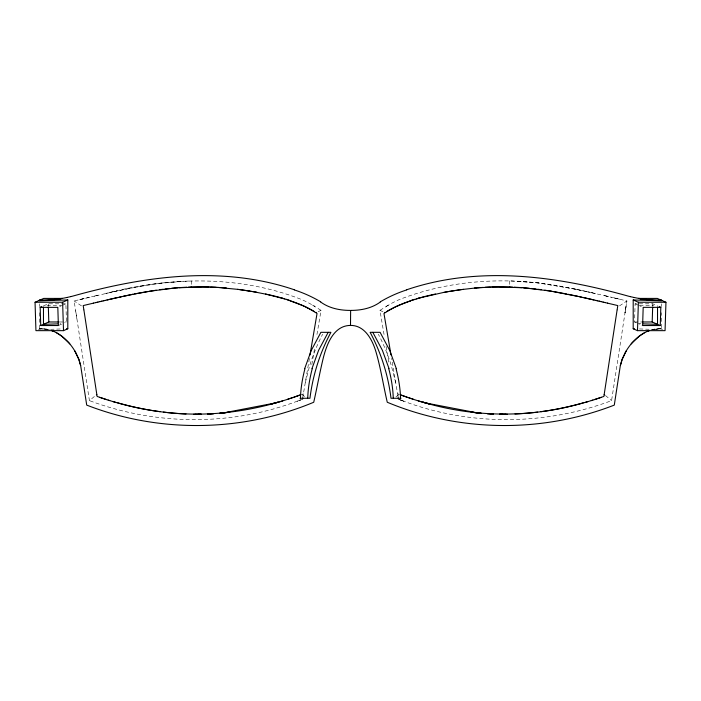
<?xml version="1.0" encoding="UTF-8"?>
<svg xmlns="http://www.w3.org/2000/svg" width="701" height="701" viewBox="0 0 701 701"><rect width="100%" height="100%" fill="white"/><g stroke="black" fill="none" stroke-linecap="round" stroke-linejoin="round"><path stroke-width="0.53" stroke-dasharray="3.5 2.63" d="M636.543 322.854L634.545 321.978L635.115 303.796L652.762 303.796L657.529 305.899M652.692 305.934L652.762 303.796M302.885 396.862L303.314 393.76M402.243 400.63C469.083 426.173 544.695 425.752 611.579 400.621L625.511 309.614M619.518 305.881L626.896 300.948L624.985 312.961L626.896 300.948L611.035 297.18M625.38 310.412L626.063 306.153M309.413 358.395L303.41 393.725L301.395 394.488M311.84 364.59L314.907 346.522M316.957 334.482L321.049 310.368L314.521 306.276M305.303 382.597L309.798 365.239A188.806 188.806 0 0 1 322.618 334.246M75.962 312.637L89.421 400.621L95.52 395.539M395.951 396.906L399.106 394.295M384.043 334.482L379.951 310.368L387.32 305.767M386.198 306.451L391.473 303.402A114.911 114.911 0 0 1 399.281 299.59C449.525 279.944 505.579 276.474 558.504 285.877M387.504 305.654L388.442 305.101M318.07 311.7L321.049 310.368M43.471 305.899L48.238 303.796L65.885 303.796L66.455 321.978L64.457 322.854M59.673 306.539L61.53 305.715M62.459 305.312L65.885 303.796M38.459 329.54L40.746 328.778A32.745 32.745 0 0 1 43.891 328.83L46.958 329.233A36.75 4.127 -1.8 0 1 47.694 329.382L61.522 328.953M58.385 325.536L62.459 323.739L60.084 323.809M300.711 399.903L299.993 400.175M297.522 401.086C230.988 426.199 155.885 425.577 89.421 400.621M80.729 299.38L86.495 298.004M76.856 318.499L74.104 300.948L89.965 297.18M79.572 299.651L98.061 295.27L93.435 296.365L94.591 296.085M95.748 295.813L123.989 289.452M650.712 330.066L658.379 328.769A4.565 0.517 1.8 0 1 660.587 328.787L661.691 328.83L661.691 312.742M113.054 291.826L105.685 293.5C169.598 276.588 239.567 275.029 301.719 299.59A114.911 114.911 0 0 1 309.527 303.393L314.337 306.162M113.974 291.616L141.62 286.026M124.874 289.268L127.538 288.716M128.432 288.532L155.517 283.826L183.171 281.189M653.91 329.452L661.122 328.804M639.478 328.953L653.306 329.382L657.109 328.83A32.745 32.745 0 0 1 660.254 328.778L661.691 328.83L653.893 329.26M142.496 285.877L162.457 282.941L189.962 280.926M654.936 329.084L654.042 329.233A36.75 4.127 1.8 0 0 653.306 329.382M39.309 312.742L39.309 328.83L40.456 328.787A4.565 0.517 -1.8 0 1 42.621 328.769L47.694 329.382M47.107 329.26L39.598 328.822M39.309 328.83L47.09 329.452M47.028 305.794L61.276 305.347M59.182 321.978L66.455 321.978M634.545 321.978L641.818 321.978M639.724 305.347L653.972 305.794M640.916 323.809L638.541 323.739L642.615 325.536M511.038 280.926L538.543 282.941L572.568 288.532M517.829 281.189L538.543 282.941L576.126 289.268M559.38 286.026L587.026 291.616M573.462 288.716L604.096 295.542M577.011 289.452L595.315 293.5L587.946 291.826M46.064 329.084L50.288 330.066M606.409 296.085L608.722 296.637M607.565 296.365L602.939 295.27L621.428 299.651M614.505 298.004L620.271 299.38M401.419 400.324L400.289 399.903M399.605 394.488L397.59 393.725L391.587 358.395M399.36 399.561L399.982 399.789M635.115 303.796L638.541 305.312M639.47 305.715L641.327 306.539M660.859 328.795L662.541 329.54M379.951 310.368L382.93 311.7M312.558 305.101L314.802 306.451L314.057 305.995M81.482 305.881L74.104 300.948M301.894 394.295L305.049 396.906M605.48 395.539L611.579 400.621M395.697 382.597L391.202 365.239A188.806 188.806 0 0 0 378.382 334.246M386.093 346.522L389.16 364.59M75.638 310.569L75.743 311.209M397.686 393.76L398.115 396.862M48.238 303.796L48.308 305.934M661.691 303.805L661.691 306.591M509.329 280.891L509.329 286.998M191.671 280.891L191.671 286.998M39.309 303.805L39.309 306.591M302.867 399.097L297.101 401.235L302.867 399.097M403.899 401.235L398.133 399.097L403.899 401.235"/><path stroke-width="1.05" d="M637.489 330.653L638.374 302.245L633.196 299.958L633.196 328.751L637.489 330.653L665.065 330.653L665.95 302.245L661.691 300.361M659.177 306.626L660.824 307.353L660.263 325.536L652.193 321.978L652.666 307.003M302.709 398.273L302.779 397.712M617.082 310.14L603.885 396.424L600.95 397.432M626.265 350.833L622.059 359.595L620.341 365.563L614.295 405.099C541.785 433.314 459.059 432.228 387.267 402.251C383.351 385.506 380.818 368.411 375.973 351.884C372.45 339.924 364.906 325.317 350.544 325.404C333.737 325.544 326.885 343.963 323.371 357.606C319.744 372.397 317.089 387.416 313.733 402.251C241.941 432.228 159.215 433.314 86.705 405.099L80.659 365.563L78.941 359.595L74.735 350.833M617.143 309.772L617.818 305.583L607.443 303.121M310 354.934L317.045 313.435L311.761 310.184M620.341 365.563L622.234 359.122L625.152 352.769A54.792 54.792 0 0 1 632.136 342.807L639.338 336.086L644.692 332.625M304.655 368.691L311.314 350.325L320.892 332.327L330.898 332.327A188.665 188.665 0 0 0 309.956 398.264L299.993 398.273M311.945 368.691L318.605 350.325L328.182 332.327M631.189 343.911C636.044 338.206 642.055 333.229 649.161 330.644M96.352 394.847L96.817 394.461M380.38 301.982C371.924 308.212 361.252 310.403 350.929 310.403M389.239 310.184L383.955 313.435L391 354.934M389.423 310.079L394.12 307.546A110.188 110.153 -2.1 0 1 398.361 305.522M397.712 305.811L411.89 300.265M316.028 312.62L316.501 312.409M41.946 300.256L39.309 300.23L39.309 300.843L67.804 299.958L67.804 328.751L63.511 330.653L35.935 330.653L35.05 302.245L39.309 300.361M39.598 300.238L43.716 298.416L62.205 298.416A52.75 5.923 -1.8 0 1 60.014 298.784L53.241 299.66M40.176 307.353L57.815 307.353L58.385 325.536L40.737 325.536L40.176 307.353L41.823 306.626M35.05 302.245L62.626 302.245L67.804 299.958M40.737 325.536L48.807 321.978L58.148 321.978M647.496 331.266L649.415 330.539M300.414 394.856L299.87 395.049A315.511 315.511 0 0 1 269.824 404.53C245.674 410.804 220.736 414.212 195.772 414.125M299.607 395.154L297.986 395.75M297.583 395.89L295.945 396.477M295.542 396.626L293.947 397.187M292.361 397.73L293.158 397.458M600.529 397.581L594.334 399.631M406.641 289.785C478.871 265.223 556.69 276.028 628.543 296.199L630.471 296.663M410.409 300.764L423.606 296.803M291.563 398.002L289.96 398.545M412.144 300.177L414.764 299.336M287.559 399.333L289.162 398.808M591.267 400.604L592.801 400.122M282.722 400.867L277.868 402.313M416.359 298.845L418.76 298.135M588.183 401.533L585.098 402.435M418.83 298.109L443.759 292.405M424.385 296.593L425.954 296.199M71.274 296.479L72.457 296.199C144.318 276.045 222.129 265.215 294.359 289.785M71.239 296.488L70.529 296.663M426.734 296.006L429.888 295.252M70.249 296.725L66.875 297.504M93.557 303.121L83.182 305.583L83.857 309.772M93.373 303.165L96.405 302.446M95.643 302.622L97.921 302.087M97.728 302.131L100.567 301.465M99.805 301.64L101.89 301.15M101.698 301.193L104.738 300.484M103.406 300.799L120.397 296.926M107.025 299.958L118.048 297.443M430.694 295.068L435.514 294.008M119.626 297.093L121.685 296.646M120.66 296.873L132.945 294.28M123.35 296.286L135.153 293.842M134.557 293.956L156.262 290.179M135.608 293.754L147.368 291.59M224.574 412.714L276.15 402.803M443.488 292.448L448.351 291.598M444.425 292.282L446.3 291.949M447.019 291.826L447.685 291.712M448.184 291.625L453.056 290.827M449.008 291.485L450.34 291.265M149.033 291.309L175.846 287.901L202.501 286.884M451.006 291.16L460.943 289.662M453.486 290.766L454.756 290.565M455.343 290.477L455.93 290.389M456.509 290.302L457.674 290.126M458.261 290.039L462.45 289.46M461.442 289.592L474.998 288.032M159.732 289.688L163.307 289.224M462.949 289.39L463.457 289.329M164.98 289.014L170.001 288.453M171.675 288.286L177.642 287.76M474.419 288.085L490.376 287.051M475.278 288.006L476.137 287.927M52.023 299.783L46.748 300.142A12.767 1.437 -1.8 0 1 43.891 300.23L40.167 300.247M476.426 287.901L479.502 287.655M179.184 287.638L186.913 287.182M480.43 287.585L483.226 287.392M485.171 287.287L492.645 286.981M188.455 287.112L189.997 287.051M190.418 287.042L191.25 287.016M57.71 323.888L43.471 324.335L43.471 307.056M66.542 328.795L67.804 328.751M191.461 287.007L208.074 286.972M491.804 287.007L497.78 286.884M492.926 286.972L509.539 287.007M659.054 300.256L661.691 300.23L661.691 300.843L633.196 299.958M660.833 300.247L657.109 300.23A12.767 1.437 1.8 0 1 654.252 300.142L648.977 299.783M498.499 286.884L524.173 287.822M400.586 394.856L401.13 395.049A315.511 315.511 0 0 0 431.176 404.53C476.811 416.683 525.408 417.261 571.297 406.063A315.319 315.319 0 0 0 601.274 397.318M505.228 414.125L502.74 414.125M647.759 299.66L640.986 298.784A52.75 5.923 1.8 0 1 638.795 298.416L657.284 298.416L661.402 300.238M638.374 302.245L665.95 302.245M660.824 307.353L643.185 307.353L642.615 325.536L660.263 325.536M642.852 321.978L652.193 321.978M401.007 398.273L391 398.273A188.665 188.665 0 0 0 370.128 332.318L380.108 332.327L389.686 350.325L396.345 368.691M350.64 310.403L350.5 325.404M350.097 310.403C339.766 310.403 329.084 308.212 320.62 301.982M198.26 414.125C175.189 414.23 152.135 411.391 129.703 406.063A315.319 315.319 0 0 1 99.726 397.318M203.22 286.884L209.196 287.007M208.355 286.981L215.829 287.287M509.75 287.016L510.582 287.042M643.29 323.888L657.529 324.335L657.529 307.056M633.196 328.751L634.458 328.795M210.624 287.051L216.846 287.34M511.003 287.051L512.545 287.112M514.087 287.182L521.816 287.638M216.697 287.331L238.051 289.39M217.774 287.392L220.57 287.585M221.498 287.655L224.574 287.901M523.358 287.76L550.189 291.02L580.086 296.812M524.287 287.831L529.325 288.286M224.863 287.927L225.722 288.006M226.002 288.032L226.581 288.085M530.999 288.453L536.02 289.014M537.693 289.224L541.268 289.688M237.543 289.329L239.558 289.592M238.55 289.46L242.739 290.039M240.057 289.662L248.785 290.968M243.326 290.126L247.514 290.766M544.738 290.179L551.967 291.309M247.944 290.827L251.992 291.485M249.214 291.029L249.994 291.16M250.66 291.265L251.326 291.379M251.878 291.467L252.816 291.625M252.649 291.598L255.856 292.159M553.632 291.59L565.549 293.78M253.315 291.712L253.981 291.826M254.7 291.949L270.306 295.068M256.137 292.203L256.96 292.352M424.85 402.803L476.426 412.714M566.443 293.956L565.847 293.842M568.055 294.28L577.712 296.295M265.486 294.008L286.394 299.388L303.288 305.811A110.188 110.153 2.5 0 1 307.511 307.87M634.125 297.504L630.611 296.698M579.315 296.646L599.863 301.325M580.603 296.926L581.374 297.093M582.952 297.443L593.975 299.958M597.594 300.799L595.885 300.396M271.112 295.252L274.266 296.006M603.079 302.087L605.357 302.622M600.433 301.465L603.272 302.131M599.11 301.15L601.195 301.64M604.595 302.446L607.627 303.165M275.046 296.199L276.615 296.593M277.394 296.803L282.17 298.109M115.902 402.435L112.817 401.533M282.24 298.135L284.641 298.845M423.132 402.313L418.278 400.867M108.199 400.122L109.733 400.604M286.236 299.336L290.1 300.598M106.666 399.631L100.471 397.581M411.837 398.808L413.441 399.333M411.04 398.545L409.437 398.002M407.842 397.458L408.639 397.73M99.831 397.362L97.115 396.424L83.918 310.14M407.053 397.187L405.458 396.626M405.055 396.477L403.417 395.89M403.014 395.75L401.393 395.154M51.839 330.644C58.945 333.229 64.956 338.206 69.811 343.911M51.585 330.539L53.504 331.266M384.498 312.409L384.972 312.62M306.88 307.546L311.577 310.079M56.308 332.625L61.662 336.086L68.856 342.798A54.818 54.818 0 0 1 75.848 352.769L78.766 359.122L80.659 365.563M604.183 394.461L604.648 394.847M372.818 332.327L382.395 350.325L389.055 368.691M398.221 397.712L398.291 398.273M62.626 302.245L63.511 330.653M48.334 307.003L48.807 321.978M380.292 301.833A130.097 130.097 0 0 1 406.685 289.916M634.133 297.478A120.975 120.975 0 0 0 657.109 300.256A14.651 1.647 1.8 0 0 661.402 300.238M386.461 311.673A118.495 118.495 0 0 1 410.453 300.895M645.621 299.423A128.546 123.069 -66.2 0 1 638.795 298.407M388.766 368.717A65.272 27.637 72.7 0 1 393.252 397.888M396.056 368.717A65.272 27.637 72.7 0 1 400.551 397.888M294.315 289.916A130.097 130.097 0 0 1 320.707 301.833M66.867 297.478A120.975 120.975 0 0 1 43.891 300.256A14.651 1.647 -1.8 0 1 39.598 300.238M290.547 300.895A118.495 118.495 0 0 1 314.539 311.673M62.205 298.407A128.546 123.069 66.2 0 1 55.379 299.423M307.748 397.888A65.272 27.637 -72.7 0 1 312.234 368.717M300.449 397.888A65.272 27.637 -72.7 0 1 304.944 368.717M583.512 402.751A294.464 294.455 0 0 1 540.839 411.697M537.623 412.109A294.464 294.455 0 0 1 514.972 413.993M507.401 414.23A294.464 294.455 0 0 1 505.228 414.265M195.772 414.265A294.464 294.455 0 0 1 193.599 414.23M186.028 413.993A294.464 294.455 0 0 1 163.377 412.109M160.161 411.697A294.464 294.455 0 0 1 117.488 402.751M499.647 414.203A292.615 292.615 0 0 0 502.74 414.265A292.615 292.615 54.1 0 1 499.647 414.212M487.3 413.66A292.615 292.615 0 0 0 493.469 413.993A292.615 292.615 54.1 0 1 487.3 413.66M471.3 412.162A292.615 292.615 0 0 0 481.131 413.187A292.615 292.615 54.1 0 1 471.3 412.162M423.176 402.172A292.615 292.615 0 0 0 429.687 404.021A292.615 292.615 54.1 0 1 423.176 402.172M271.313 404.021A292.615 292.615 -54.1 0 0 277.824 402.172A292.615 292.615 0 0 1 271.313 404.021M219.869 413.187A292.615 292.615 -54.1 0 0 229.7 412.162A292.615 292.615 0 0 1 219.869 413.187M207.531 414.002A292.615 292.615 -54.1 0 0 213.7 413.66A292.615 292.615 0 0 1 207.531 413.993M198.26 414.265A292.615 292.615 -54.1 0 0 201.353 414.212A292.615 292.615 0 0 1 198.26 414.265"/></g></svg>
